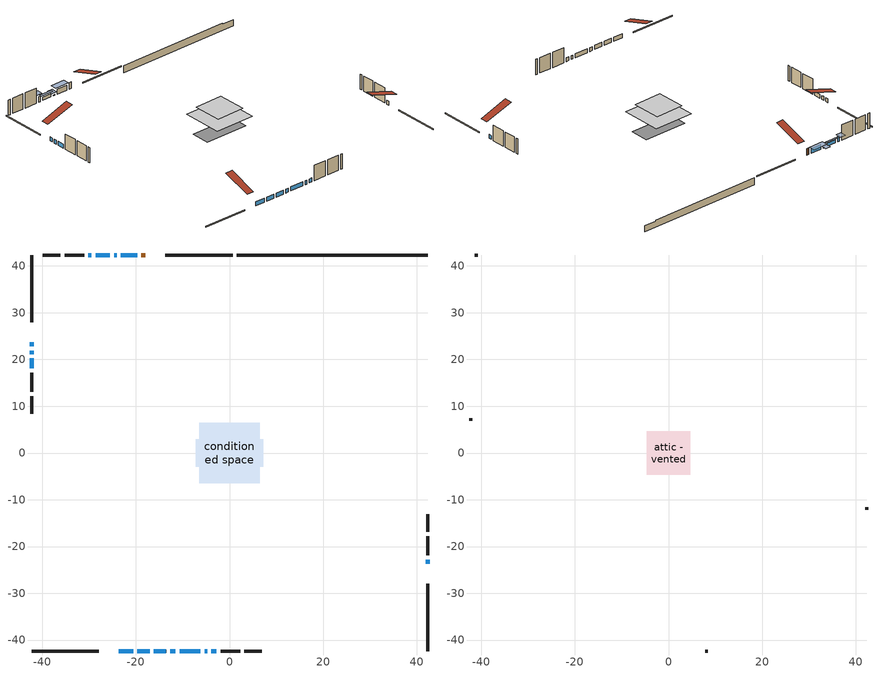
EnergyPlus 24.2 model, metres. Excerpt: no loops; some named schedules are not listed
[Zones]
conditioned space
 floor adiabatic (AdiabaticFloorConstruction): -6.47,-6.47 -6.47,6.47 6.47,6.47 6.47,-6.47 z3.05
 floor foundation (Slab1 construction): -7.2,-2.99 -7.2,2.99 7.2,2.99 7.2,-2.99 z-1.65
 wall outside (RimJoist1 construction): 0.66,42.33 -13.77,42.33 / -42.33,-42.33 -27.9,-42.33 / -42.33,42.33 -42.33,27.9 / 42.33,-42.33 42.33,-27.9 z0.61:0.91
 wall outside (AdiabaticWallConstruction 1): -18.01,42.33 -18.82,42.33 z0.61:2.64
 wall outside (AdiabaticWallConstruction): -19.75,42.33 -23.2,42.33 z0.61:2.13; -24.12,42.33 -24.64,42.33 z0.61:0.87; -23.67,-42.33 -20.62,-42.33 / -19.69,-42.33 -17.1,-42.33 / -16.17,-42.33 -13.58,-42.33 / -12.65,-42.33 -11.59,-42.33 / -42.33,23.67 -42.33,22.78 / 42.33,-23.67 42.33,-22.82 / -10.66,-42.33 -6.22,-42.33 / -42.33,21.85 -42.33,21.15 / -5.29,-42.33 -4.8,-42.33 / -3.87,-42.33 -2.81,-42.33 / -42.33,20.22 -42.33,18.12 z0.61:1.83; -25.57,42.33 -28.61,42.33 z0.61:1.63; -29.54,42.33 -30.15,42.33 z0.61:2.44
 wall outside (Wall1 construction): -31.08,42.33 -35.21,42.33 / -1.89,-42.33 2.25,-42.33 / -42.33,17.19 -42.33,13.06 / 42.33,-21.89 42.33,-17.76 z0.61:5.49
 wall outside (Wall2 construction): -36.14,42.33 -39.9,42.33 / 3.18,-42.33 6.94,-42.33 / -42.33,12.13 -42.33,8.37 / 42.33,-16.83 42.33,-13.07 z0.61:5.49
 wall foundation (FoundationWall1 construction): 1.59,42.33,-1.65 1.59,42.33,0.61 38.26,42.33,0.61 38.26,42.33,0.25 42.33,42.33,0.25 42.33,42.33,-1.65
 window (WindowConstruction): -19.75,42.33 -23.2,42.33 z0.61:2.13
 window (WindowConstruction 4): -24.13,42.33 -24.64,42.33 z0.61:0.86
 window (WindowConstruction 5): -23.67,-42.33 -20.62,-42.33 z0.61:1.83
 window (WindowConstruction 6): -19.69,-42.33 -17.1,-42.33 z0.61:1.83
 window (WindowConstruction 7): -16.17,-42.33 -13.58,-42.33 z0.61:1.83
 window (WindowConstruction 8): -12.65,-42.33 -11.59,-42.33 z0.61:1.83
 window (WindowConstruction 9): -42.33,23.67 -42.33,22.78 z0.61:1.83
 window (WindowConstruction 10): -25.57,42.33 -28.61,42.33 z0.61:1.62
 window (WindowConstruction 11): 42.33,-23.67 42.33,-22.82 z0.61:1.83
 window (WindowConstruction 12): -10.66,-42.33 -6.22,-42.33 z0.61:1.83
 window (WindowConstruction 13): -42.33,21.85 -42.33,21.15 z0.61:1.83
 window (WindowConstruction 14): -5.29,-42.33 -4.8,-42.33 z0.61:1.83
 window (WindowConstruction 1): -3.87,-42.33 -2.81,-42.33 z0.61:1.83
 window (WindowConstruction 2): -42.33,20.22 -42.33,18.12 z0.61:1.83
 window (WindowConstruction 3): -29.54,42.33 -30.15,42.33 z0.61:2.44
 door (Door): -18.01,42.33 -18.82,42.33 z0.61:2.64
 ceiling adiabatic (AdiabaticFloorConstruction): 6.47,-6.47 6.47,6.47 -6.47,6.47 -6.47,-6.47 z3.05
attic - vented
 floor to conditioned space (Floor1 construction Reversed): -4.64,-4.64 -4.64,4.64 4.64,4.64 4.64,-4.64 z5.49
 wall outside (Wall3 construction): -40.83,42.33 -41.41,42.33 / 7.87,-42.33 8.44,-42.33 / -42.33,7.44 -42.33,6.87 / 42.33,-12.14 42.33,-11.57 z0.61:5.49
 roof outside (Roof1 construction): -17.08,42.33,5.49 -17.08,33.3,8.5 -14.7,33.3,8.5 -14.7,42.33,5.49; -24.59,-42.33,5.49 -24.59,-33.3,8.5 -26.97,-33.3,8.5 -26.97,-42.33,5.49; -42.33,24.59,5.49 -33.3,24.59,8.5 -33.3,26.97,8.5 -42.33,26.97,5.49; 42.33,-24.59,5.49 33.3,-24.59,8.5 33.3,-26.97,8.5 42.33,-26.97,5.49
shading: -23.81,42.33 -19.14,42.33 -19.14,44.16 -23.81,44.16 z2.74; -25.25,42.33 -23.52,42.33 -23.52,44.16 -25.25,44.16 z1.47; -29.22,42.33 -24.96,42.33 -24.96,42.94 -29.22,42.94 z2.23; -30.76,42.33 -28.93,42.33 -28.93,44.16 -30.76,44.16 z3.05
[Building]
Building 1: Terrain=Suburbs
[Site:Location]
Montreal Intl AP_QC: Latitude {deg}=45.47; Longitude {deg}=-73.74; Time Zone {hr}=-5; Elevation {m}=36; Keep Site Location Information=Yes
[Site:GroundTemperature:Shallow]
2.07863, -0.316383, -0.508184, 0.628371, 5.19101, 9.73239, 13.6695, 16.1636, 16.3755, 14.347, 10.5102, 6.10817
[Site:WaterMainsTemperature]
Calculation Method=Schedule; Temperature Schedule=mains temperature schedule
[Material] Roughness=Rough; Thermal Absorptance=0.9
Name | Thickness {m} | Conductivity {W/m-K} | Density {kg/m3} | Specific Heat {J/kg-K} | Solar Absorptance | Visible Absorptance
asphalt or fiberglass shingles | 0.00635 | 0.162714 | 1121.4 | 1465.45 | 0.84 | 0.84
ceiling loosefill ins | 0.169333 | 0.0480833 | 16.02 | 1046.75 | 0.7 | 0.7
ceiling stud and cavity | 0.1397 | 0.0827291 | 65.682 | 1177.47 | 0.7 | 0.7
concrete 4.0 in. | 0.1016 | 1.803125 | 2242.8 | 837.4 | 0.7 | 0.7
concrete 8.0 in. | 0.2032 | 1.803125 | 2242.8 | 837.4 | 0.7 | 0.7
door material | 0.04445 | 0.0451087 | 512.64 | 1214.23 | 0.7 | 0.7
exterior vertical ins | 0.00299903 | 0.029427 | 32.04 | 1214.23 | 0.7 | 0.7
floor covering | 0.0127 | 0.0433444 | 54.468 | 1339.84 | 0.6 | 0.6
floor rigid ins; wall rigid ins 1 | 0.512978 | 0.029427 | 32.04 | 1214.23 | 0.7 | 0.7
floor stud and cavity | 0.1397 | 1.75129 | 37.0049 | 1207.88 | 0.7 | 0.7
furniture material conditioned space 1 | 0.1524 | 0.115458 | 640.8 | 1214.23 | 0.6 | 0.6
gypsum board | 0.0127 | 0.160291 | 801 | 837.4 | 0.6 | 0.6
gypsum board 1 | 0.0127 | 0.160291 | 801 | 837.4 | 0.7 | 0.7
osb sheathing 0.5 in. | 0.0127 | 0.115458 | 512.64 | 1214.23 | 0.7 | 0.7
osb sheathing 0.75 in. | 0.01905 | 0.115458 | 512.64 | 1214.23 | 0.7 | 0.7
osb sheathing 2.0 in. | 0.0508 | 0.115458 | 512.64 | 1214.23 | 0.7 | 0.7
rim joist rigid ins; wall rigid ins | 0.051816 | 0.029427 | 32.04 | 1214.23 | 0.7 | 0.7
rim joist stud and cavity | 0.0508 | 0.0379815 | 125.044 | 1163.47 | 0.6 | 0.6
wall stud and cavity | 0.1397 | 0.188455 | 139.0536 | 1170.24 | 0.7 | 0.7
wall stud and cavity 1 | 0.1397 | 0.186243 | 139.0536 | 1170.24 | 0.7 | 0.7
wall stud and cavity 2 | 0.0889 | 6.1454 | 50.32683 | 1063.81 | 0.6 | 0.6
wall stud and cavity 3 | 0.0889 | 0.380278 | 52.3479 | 1209.89 | 0.7 | 0.7
wall stud and cavity 4 | 0.0889 | 0.391764 | 83.0341 | 1211.67 | 0.7 | 0.7
wood siding | 0.0254 | 0.102417 | 544.68 | 1172.36 | 0 | 0
wood siding 1 | 0.00254 | 0.102417 | 544.68 | 1172.36 | 0 | 0
wood siding 2; wood siding 3; wood siding 4 | 0.0254 | 0.102417 | 544.68 | 1172.36 | 0.7 | 0.7
[WindowMaterial:SimpleGlazingSystem]
Name | U-Factor {W/m2-K} | Solar Heat Gain Coefficient
WindowMaterial | 2.93155 | 0.66
WindowMaterial 1 | 2.92814 | 0.66
WindowMaterial 10 | 2.99912 | 0.58
WindowMaterial 11 | 2.98833 | 0.6
WindowMaterial 2 | 2.93382 | 0.65
WindowMaterial 3 | 3.06271 | 0.54
WindowMaterial 4 | 3.08826 | 0.45
WindowMaterial 5 | 2.88329 | 0.7
WindowMaterial 6 | 2.88953 | 0.69
WindowMaterial 7 | 2.93609 | 0.65
WindowMaterial 8 | 2.938365 | 0.65
WindowMaterial 9 | 2.89521 | 0.69
[Construction]
AdiabaticFloorConstruction: floor stud and cavity, floor rigid ins, osb sheathing 0.75 in., floor covering
AdiabaticWallConstruction: wood siding 3, wall rigid ins 1, wall stud and cavity 3, gypsum board
AdiabaticWallConstruction 1: wood siding 4, wall rigid ins 1, wall stud and cavity 3, gypsum board
Door: door material
Floor1 construction Reversed: gypsum board, ceiling stud and cavity, ceiling loosefill ins
FoundationWall1 construction: concrete 8.0 in., gypsum board 1
furniture construction conditioned space 1: furniture material conditioned space 1
PartitionWallConstruction: gypsum board, wall stud and cavity 4, gypsum board
RimJoist1 construction: wood siding 2, rim joist rigid ins, osb sheathing 2.0 in., rim joist stud and cavity
Roof1 construction: asphalt or fiberglass shingles
Slab1 construction: concrete 4.0 in.
Wall1 construction: wood siding, wall rigid ins, osb sheathing 0.5 in., wall stud and cavity, gypsum board
Wall2 construction: wood siding, wall rigid ins, osb sheathing 0.5 in., wall stud and cavity 1, gypsum board
Wall3 construction: wood siding 1, wall stud and cavity 2
WindowConstruction: WindowMaterial
WindowConstruction 1; WindowConstruction 8: WindowMaterial 1
WindowConstruction 10; WindowConstruction 11: WindowMaterial 8
WindowConstruction 12: WindowMaterial 9
WindowConstruction 13: WindowMaterial 10
WindowConstruction 14: WindowMaterial 11
WindowConstruction 2: WindowMaterial 2
WindowConstruction 3: WindowMaterial 3
WindowConstruction 4: WindowMaterial 4
WindowConstruction 5: WindowMaterial 5
WindowConstruction 6; WindowConstruction 7: WindowMaterial 6
WindowConstruction 9: WindowMaterial 7
[Zone] Multiplier=1; Part of Total Floor Area=Yes
Name | Volume {m3}
attic - vented | 42.0263
conditioned space | 632.9
[Space]
Name | Zone | Volume {m3}
attic - vented 1 | attic - vented | 42.0263
conditioned space 1 | conditioned space | 632.9
[ZoneInfiltration:EffectiveLeakageArea]
infil attic - vented 1: Zone or Space=attic - vented 1; Schedule=Always On Discrete; Effective Air Leakage Area {cm2}=3439.6; Stack Coefficient=0.000548481; Wind Coefficient=1.58234e-05
[ZoneMixing]
whole house fan mix: Zone or Space=attic - vented; Schedule=Always On Continuous; Design Flow Rate Calculation Method=Flow/Zone; Design Flow Rate {m3/s}=0; Source Zone or Space=conditioned space
[SurfaceProperty:ExposedFoundationPerimeter]
Slab1: Exposed Perimeter Calculation Method=TotalExposedPerimeter; Total Exposed Perimeter {m}=40.746
[InternalMass] Zone or ZoneList=conditioned space; Space or SpaceList=conditioned space 1
Name | Construction | Surface Area {m2}
furniture mass conditioned space 1 | furniture construction conditioned space 1 | 101.28
partition wall mass | PartitionWallConstruction | 253.201
[Lights]
interior lighting: Zone or ZoneList or Space or SpaceList=conditioned space 1; Schedule=interior lighting schedule; Design Level Calculation Method=LightingLevel; Lighting Level {W}=343.2; Return Air Fraction=0; Fraction Radiant=0.6; Fraction Visible=0.2; Fraction Replaceable=1
[People]
occupants: Zone or ZoneList or Space or SpaceList=conditioned space 1; Number of People Schedule=occupants schedule; Number of People Calculation Method=People; Number of People=3; Fraction Radiant=0.314171; Sensible Heat Fraction=0.56303; Activity Level Schedule=occupants activity schedule; Carbon Dioxide Generation Rate {m3/s-W}=0; Enable ASHRAE 55 Comfort Warnings=No; Mean Radiant Temperature Calculation Type=EnclosureAveraged
[ElectricEquipment] Zone or ZoneList or Space or SpaceList=conditioned space 1; Design Level Calculation Method=EquipmentLevel
Name | Schedule | Design Level {W} | Fraction Latent | Fraction Radiant | Fraction Lost
clothes dryer | clothes dryer schedule | 140.772 | 0.015 | 0.081 | 0.85
clothes washer | clothes washer schedule | 32.1985 | 0.03 | 0.162 | 0.7
cooking range | cooking range schedule | 215.147 | 0.08 | 0.432 | 0.2
dishwasher | dishwasher schedule | 66.8632 | 0.3 | 0.18 | 0.4
fridge | fridge schedule | 72.9452 | 0 | 0.6 | 0
mech vent house fan | mech vent house fan schedule | 200 | 0 | 0 | 1
mech vent house fan cfis | mech vent house fan cfis schedule | 0 | 0 | 0 | 0
misc plug loads | misc plug loads schedule | 494.7 | 0.045 | 0.513 | 0.1
whole house fan | Always On Discrete | 0 | 0 | 0 | 1
[OtherEquipment] Zone or ZoneList or Space or SpaceList=conditioned space 1; Design Level Calculation Method=EquipmentLevel
Name | Fuel Type | Schedule | Design Level {W} | Fraction Latent | Fraction Radiant | Fraction Lost
clothes dryer 1 | Electricity | clothes dryer schedule | 0 | 0.015 | 0.081 | 0.85
cooking range 1 | Electricity | cooking range schedule | 0 | 0.08 | 0.432 | 0.2
general water use latent | None | general water use schedule | 62.594 | 1 | 0 | 0
general water use sensible | None | general water use schedule | -61.6891 | 0 | 0.6 | 0
mech vent house fan latent load | None | Always On Discrete | 0 | 1 | 0 | 0
mech vent house fan sensible load | None | Always On Discrete | 0 | 0 | 0 | 0
water heater energy adjustment1 | Electricity | Always On Discrete | 0.01 | 0 | 0 | 1
[ZoneInfiltration:DesignFlowRate] Zone or ZoneList or Space or SpaceList=conditioned space 1; Schedule=Always On Discrete; Design Flow Rate Calculation Method=Flow/Zone; Design Flow Rate {m3/s}=0
infil flow; natural vent flow; whole house fan flow
[AvailabilityManager:Scheduled]
central ac and furnace airloop Availability Manager: Schedule=Always On Discrete
[Foundation:Kiva]
Foundation Kiva 1: Initial Indoor Air Temperature {C}=21; Wall Height Above Grade {m}=0.609996; Wall Depth Below Slab {m}=0.2032; Custom Block Material Name 1=exterior vertical ins; Custom Block Depth 1 {m}=2.26; Custom Block X Position 1 {m}=0.2159; Custom Block Z Position 1 {m}=0
[Foundation:Kiva:Settings]
Soil Conductivity {W/m-K}=0.849921; Soil Density {kg/m3}=1842.3; Soil Specific Heat {J/kg-K}=418.7; Ground Solar Absorptivity=0.9; Ground Thermal Absorptivity=0.9; Ground Surface Roughness {m}=0.03; Far-Field Width {m}=40; Deep-Ground Boundary Condition=ZeroFlux; Deep-Ground Depth {m}=40; Minimum Cell Dimension {m}=0.2; Maximum Cell Growth Coefficient=3; Simulation Timestep=Timestep
[Exterior:Lights]
exterior lighting: Schedule=exterior lighting schedule; Design Level {W}=75.6
[EnergyManagementSystem:GlobalVariable]
central_ac_and_furnace_airloop_Fan_RTF
infil_program_Qfan
infil_program_Qinf
natural_vent_program_Qnv
natural_vent_program_Qwhf
[EnergyManagementSystem:Sensor]
Name | Output:Variable or Output:Meter Index Key | Output:Variable or Output:Meter
airflow_gain | infil flow | Infiltration Sensible Heat Gain Energy
airflow_gain_1 | natural vent flow | Infiltration Sensible Heat Gain Energy
airflow_gain_2 | whole house fan flow | Infiltration Sensible Heat Gain Energy
airflow_loss | infil flow | Infiltration Sensible Heat Loss Energy
airflow_loss_1 | natural vent flow | Infiltration Sensible Heat Loss Energy
airflow_loss_2 | whole house fan flow | Infiltration Sensible Heat Loss Energy
clg_load_cond |  | Cooling:EnergyTransfer:Zone:CONDITIONED SPACE
clg_sp_s; clg_sp_s_1 | cooling setpoint | Schedule Value
clothes_dryer_exhaust_0_sch_s | clothes dryer exhaust 0 schedule | Schedule Value
cool_season | cooling season schedule | Schedule Value
htg_load_cond |  | Heating:EnergyTransfer:Zone:CONDITIONED SPACE
htg_sp_s; htg_sp_s_1 | heating setpoint | Schedule Value
ig_ee_conv | clothes dryer | Electric Equipment Convective Heating Energy
ig_ee_conv_2 | cooking range | Electric Equipment Convective Heating Energy
ig_ee_conv_4 | fridge | Electric Equipment Convective Heating Energy
ig_ee_conv_5 | misc plug loads | Electric Equipment Convective Heating Energy
ig_ee_conv_6 | whole house fan | Electric Equipment Convective Heating Energy
ig_ee_rad | clothes dryer | Electric Equipment Radiant Heating Energy
ig_ee_rad_2 | cooking range | Electric Equipment Radiant Heating Energy
ig_ee_rad_4 | fridge | Electric Equipment Radiant Heating Energy
ig_ee_rad_5 | misc plug loads | Electric Equipment Radiant Heating Energy
ig_ee_rad_6 | whole house fan | Electric Equipment Radiant Heating Energy
ig_lgt_conv | interior lighting | Lights Convective Heating Energy
ig_lgt_rad | interior lighting | Lights Radiant Heating Energy
ig_lgt_vis | interior lighting | Lights Visible Radiation Heating Energy
ig_oe_conv | clothes dryer 1 | Other Equipment Convective Heating Energy
ig_oe_conv_1 | cooking range 1 | Other Equipment Convective Heating Energy
ig_oe_conv_2 | general water use latent | Other Equipment Convective Heating Energy
ig_oe_conv_3 | general water use sensible | Other Equipment Convective Heating Energy
ig_oe_conv_4 | water heater energy adjustment1 | Other Equipment Convective Heating Energy
ig_oe_rad | clothes dryer 1 | Other Equipment Radiant Heating Energy
ig_oe_rad_1 | cooking range 1 | Other Equipment Radiant Heating Energy
ig_oe_rad_2 | general water use latent | Other Equipment Radiant Heating Energy
ig_oe_rad_3 | general water use sensible | Other Equipment Radiant Heating Energy
ig_oe_rad_4 | water heater energy adjustment1 | Other Equipment Radiant Heating Energy
ig_ppl_conv | occupants | People Convective Heating Energy
ig_ppl_rad | occupants | People Radiant Heating Energy
im_conv | furniture mass conditioned space 1 | Surface Inside Face Convection Heat Gain Energy
im_conv_1 | partition wall mass | Surface Inside Face Convection Heat Gain Energy
im_ig | furniture mass conditioned space 1 | Surface Inside Face Internal Gains Radiation Heat Gain Energy
im_ig_1 | partition wall mass | Surface Inside Face Internal Gains Radiation Heat Gain Energy
im_lgt | furniture mass conditioned space 1 | Surface Inside Face Lights Radiation Heat Gain Energy
im_lgt_1 | partition wall mass | Surface Inside Face Lights Radiation Heat Gain Energy
im_sol | furniture mass conditioned space 1 | Surface Inside Face Solar Radiation Heat Gain Energy
im_sol_1 | partition wall mass | Surface Inside Face Solar Radiation Heat Gain Energy
im_surf | furniture mass conditioned space 1 | Surface Inside Face Net Surface Thermal Radiation Heat Gain Energy
im_surf_1 | partition wall mass | Surface Inside Face Net Surface Thermal Radiation Heat Gain Energy
mv_conv | mech vent house fan | Electric Equipment Convective Heating Energy
mv_conv_1 | mech vent house fan cfis | Electric Equipment Convective Heating Energy
mv_conv_2 | mech vent house fan latent load | Other Equipment Convective Heating Energy
mv_conv_3 | mech vent house fan sensible load | Other Equipment Convective Heating Energy
mv_rad | mech vent house fan | Electric Equipment Radiant Heating Energy
mv_rad_1 | mech vent house fan cfis | Electric Equipment Radiant Heating Energy
mv_rad_2 | mech vent house fan latent load | Other Equipment Radiant Heating Energy
mv_rad_3 | mech vent house fan sensible load | Other Equipment Radiant Heating Energy
natural_vent_s | natural vent schedule | Schedule Value
out_pb_s |  | Site Outdoor Air Barometric Pressure
out_wt_s |  | Site Outdoor Air Humidity Ratio
site_vw_s |  | Site Wind Speed
ss_back_out | Window1 | Surface Window Shortwave from Zone Back Out Window Heat Transfer Rate
ss_back_out_1 | Window10 | Surface Window Shortwave from Zone Back Out Window Heat Transfer Rate
ss_back_out_10 | Window22 | Surface Window Shortwave from Zone Back Out Window Heat Transfer Rate
ss_back_out_11 | Window24 | Surface Window Shortwave from Zone Back Out Window Heat Transfer Rate
ss_back_out_12 | Window5 | Surface Window Shortwave from Zone Back Out Window Heat Transfer Rate
ss_back_out_13 | Window6 | Surface Window Shortwave from Zone Back Out Window Heat Transfer Rate
ss_back_out_14 | Window8 | Surface Window Shortwave from Zone Back Out Window Heat Transfer Rate
ss_back_out_2 | Window11 | Surface Window Shortwave from Zone Back Out Window Heat Transfer Rate
ss_back_out_3 | Window12 | Surface Window Shortwave from Zone Back Out Window Heat Transfer Rate
ss_back_out_4 | Window13 | Surface Window Shortwave from Zone Back Out Window Heat Transfer Rate
ss_back_out_5 | Window14 | Surface Window Shortwave from Zone Back Out Window Heat Transfer Rate
ss_back_out_6 | Window15 | Surface Window Shortwave from Zone Back Out Window Heat Transfer Rate
ss_back_out_7 | Window16 | Surface Window Shortwave from Zone Back Out Window Heat Transfer Rate
ss_back_out_8 | Window19 | Surface Window Shortwave from Zone Back Out Window Heat Transfer Rate
ss_back_out_9 | Window20 | Surface Window Shortwave from Zone Back Out Window Heat Transfer Rate
ss_conv | Door1 | Surface Inside Face Convection Heat Gain Energy
ss_conv_1 | Window1 | Surface Inside Face Convection Heat Gain Energy
ss_conv_10 | Window20 | Surface Inside Face Convection Heat Gain Energy
ss_conv_11 | Window22 | Surface Inside Face Convection Heat Gain Energy
ss_conv_12 | Window24 | Surface Inside Face Convection Heat Gain Energy
ss_conv_13 | Window5 | Surface Inside Face Convection Heat Gain Energy
ss_conv_14 | Window6 | Surface Inside Face Convection Heat Gain Energy
ss_conv_15 | Window8 | Surface Inside Face Convection Heat Gain Energy
ss_conv_2 | Window10 | Surface Inside Face Convection Heat Gain Energy
ss_conv_3 | Window11 | Surface Inside Face Convection Heat Gain Energy
ss_conv_4 | Window12 | Surface Inside Face Convection Heat Gain Energy
ss_conv_5 | Window13 | Surface Inside Face Convection Heat Gain Energy
ss_conv_6 | Window14 | Surface Inside Face Convection Heat Gain Energy
ss_conv_7 | Window15 | Surface Inside Face Convection Heat Gain Energy
ss_conv_8 | Window16 | Surface Inside Face Convection Heat Gain Energy
ss_conv_9 | Window19 | Surface Inside Face Convection Heat Gain Energy
ss_ig | Door1 | Surface Inside Face Internal Gains Radiation Heat Gain Energy
ss_ig_1 | Window1 | Surface Inside Face Internal Gains Radiation Heat Gain Energy
ss_ig_10 | Window20 | Surface Inside Face Internal Gains Radiation Heat Gain Energy
ss_ig_11 | Window22 | Surface Inside Face Internal Gains Radiation Heat Gain Energy
ss_ig_12 | Window24 | Surface Inside Face Internal Gains Radiation Heat Gain Energy
ss_ig_13 | Window5 | Surface Inside Face Internal Gains Radiation Heat Gain Energy
ss_ig_14 | Window6 | Surface Inside Face Internal Gains Radiation Heat Gain Energy
ss_ig_15 | Window8 | Surface Inside Face Internal Gains Radiation Heat Gain Energy
ss_ig_2 | Window10 | Surface Inside Face Internal Gains Radiation Heat Gain Energy
ss_ig_3 | Window11 | Surface Inside Face Internal Gains Radiation Heat Gain Energy
ss_ig_4 | Window12 | Surface Inside Face Internal Gains Radiation Heat Gain Energy
ss_ig_5 | Window13 | Surface Inside Face Internal Gains Radiation Heat Gain Energy
ss_ig_6 | Window14 | Surface Inside Face Internal Gains Radiation Heat Gain Energy
ss_ig_7 | Window15 | Surface Inside Face Internal Gains Radiation Heat Gain Energy
ss_ig_8 | Window16 | Surface Inside Face Internal Gains Radiation Heat Gain Energy
ss_ig_9 | Window19 | Surface Inside Face Internal Gains Radiation Heat Gain Energy
ss_lgt | Door1 | Surface Inside Face Lights Radiation Heat Gain Energy
ss_sol | Door1 | Surface Inside Face Solar Radiation Heat Gain Energy
ss_surf | Door1 | Surface Inside Face Net Surface Thermal Radiation Heat Gain Energy
ss_surf_1 | Window1 | Surface Inside Face Net Surface Thermal Radiation Heat Gain Energy
ss_surf_10 | Window20 | Surface Inside Face Net Surface Thermal Radiation Heat Gain Energy
ss_surf_11 | Window22 | Surface Inside Face Net Surface Thermal Radiation Heat Gain Energy
ss_surf_12 | Window24 | Surface Inside Face Net Surface Thermal Radiation Heat Gain Energy
ss_surf_13 | Window5 | Surface Inside Face Net Surface Thermal Radiation Heat Gain Energy
ss_surf_14 | Window6 | Surface Inside Face Net Surface Thermal Radiation Heat Gain Energy
ss_surf_15 | Window8 | Surface Inside Face Net Surface Thermal Radiation Heat Gain Energy
ss_surf_2 | Window10 | Surface Inside Face Net Surface Thermal Radiation Heat Gain Energy
ss_surf_3 | Window11 | Surface Inside Face Net Surface Thermal Radiation Heat Gain Energy
ss_surf_4 | Window12 | Surface Inside Face Net Surface Thermal Radiation Heat Gain Energy
ss_surf_5 | Window13 | Surface Inside Face Net Surface Thermal Radiation Heat Gain Energy
ss_surf_6 | Window14 | Surface Inside Face Net Surface Thermal Radiation Heat Gain Energy
ss_surf_7 | Window15 | Surface Inside Face Net Surface Thermal Radiation Heat Gain Energy
ss_surf_8 | Window16 | Surface Inside Face Net Surface Thermal Radiation Heat Gain Energy
ss_surf_9 | Window19 | Surface Inside Face Net Surface Thermal Radiation Heat Gain Energy
ss_trans_in | Window1 | Surface Window Transmitted Solar Radiation Rate
ss_trans_in_1 | Window10 | Surface Window Transmitted Solar Radiation Rate
ss_trans_in_10 | Window22 | Surface Window Transmitted Solar Radiation Rate
ss_trans_in_11 | Window24 | Surface Window Transmitted Solar Radiation Rate
ss_trans_in_12 | Window5 | Surface Window Transmitted Solar Radiation Rate
ss_trans_in_13 | Window6 | Surface Window Transmitted Solar Radiation Rate
ss_trans_in_14 | Window8 | Surface Window Transmitted Solar Radiation Rate
ss_trans_in_2 | Window11 | Surface Window Transmitted Solar Radiation Rate
ss_trans_in_3 | Window12 | Surface Window Transmitted Solar Radiation Rate
ss_trans_in_4 | Window13 | Surface Window Transmitted Solar Radiation Rate
ss_trans_in_5 | Window14 | Surface Window Transmitted Solar Radiation Rate
ss_trans_in_6 | Window15 | Surface Window Transmitted Solar Radiation Rate
ss_trans_in_7 | Window16 | Surface Window Transmitted Solar Radiation Rate
ss_trans_in_8 | Window19 | Surface Window Transmitted Solar Radiation Rate
ss_trans_in_9 | Window20 | Surface Window Transmitted Solar Radiation Rate
ss_trans_out | Window1 | Surface Inside Face Initial Transmitted Diffuse Transmitted Out Window Solar Radiation Rate
ss_trans_out_1 | Window10 | Surface Inside Face Initial Transmitted Diffuse Transmitted Out Window Solar Radiation Rate
ss_trans_out_10 | Window22 | Surface Inside Face Initial Transmitted Diffuse Transmitted Out Window Solar Radiation Rate
ss_trans_out_11 | Window24 | Surface Inside Face Initial Transmitted Diffuse Transmitted Out Window Solar Radiation Rate
ss_trans_out_12 | Window5 | Surface Inside Face Initial Transmitted Diffuse Transmitted Out Window Solar Radiation Rate
ss_trans_out_13 | Window6 | Surface Inside Face Initial Transmitted Diffuse Transmitted Out Window Solar Radiation Rate
ss_trans_out_14 | Window8 | Surface Inside Face Initial Transmitted Diffuse Transmitted Out Window Solar Radiation Rate
ss_trans_out_2 | Window11 | Surface Inside Face Initial Transmitted Diffuse Transmitted Out Window Solar Radiation Rate
